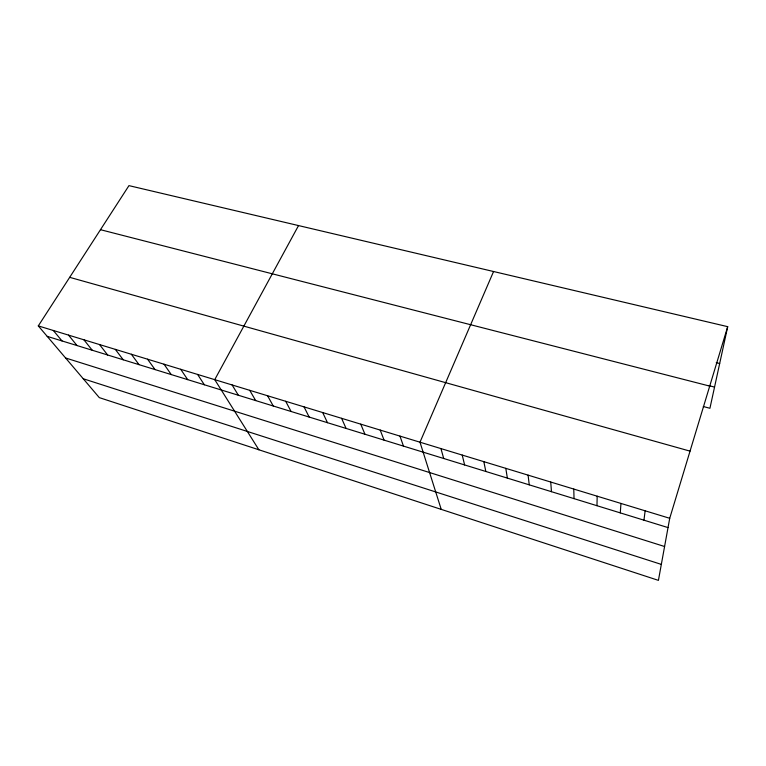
<?xml version="1.0" encoding="UTF-8"?>
<svg xmlns="http://www.w3.org/2000/svg" width="766" height="766" viewBox="0 0 766 766"><rect width="100%" height="100%" fill="white"/><g stroke="black" fill="none" stroke-linecap="round" stroke-linejoin="round"><path stroke-width="1.15" d="M596.973 505.704L597.174 496.186M620.278 512.885L620.958 503.434M643.957 520.171L645.135 510.807M727.7 326.67L669.723 518.295L658.425 580.369L99.293 397.621L38.3 325.904L128.956 185.631L727.7 326.67L709.929 408.278L703.293 406.526M493.563 271.518L419.988 442.202L441.226 509.38M298.529 225.577L214.739 379.658L258.889 449.786M716.267 362.682L719.676 363.524M708.799 385.614L714.544 387.089M100.47 229.695L709.718 386.102M69.687 277.34L690.042 451.136M38.3 325.904L669.723 518.295M47.205 336.37L668.029 527.592M65.579 357.981L664.582 546.512M83.255 378.758L661.336 564.398M53.314 330.472L62.027 340.937M68.519 335.106L77.031 345.562M83.915 339.798L92.236 350.244M99.523 344.556L107.633 354.984M115.331 349.373L123.23 359.79M131.35 354.256L139.029 364.654M147.579 359.197L155.038 369.585M164.029 364.214L171.258 374.584M180.709 369.289L187.699 379.639M197.609 374.44L204.35 384.771M232.108 384.953L238.341 395.237M249.726 390.325L255.681 400.58M267.583 395.763L273.261 405.999M285.689 401.279L291.09 411.486M304.054 406.88L309.167 417.058M322.687 412.558L327.494 422.698M341.588 418.313L346.079 428.424M360.757 424.153L364.932 434.236M380.214 430.08L384.053 440.124M399.957 436.093L403.452 446.099M440.938 448.589L443.715 458.499M462.224 455.071L464.608 464.933M483.834 461.659L485.826 471.463M505.79 468.342L507.37 478.099M528.09 475.14L529.249 484.84M550.744 482.044L551.463 491.686M573.772 489.062L574.04 498.637"/></g></svg>
